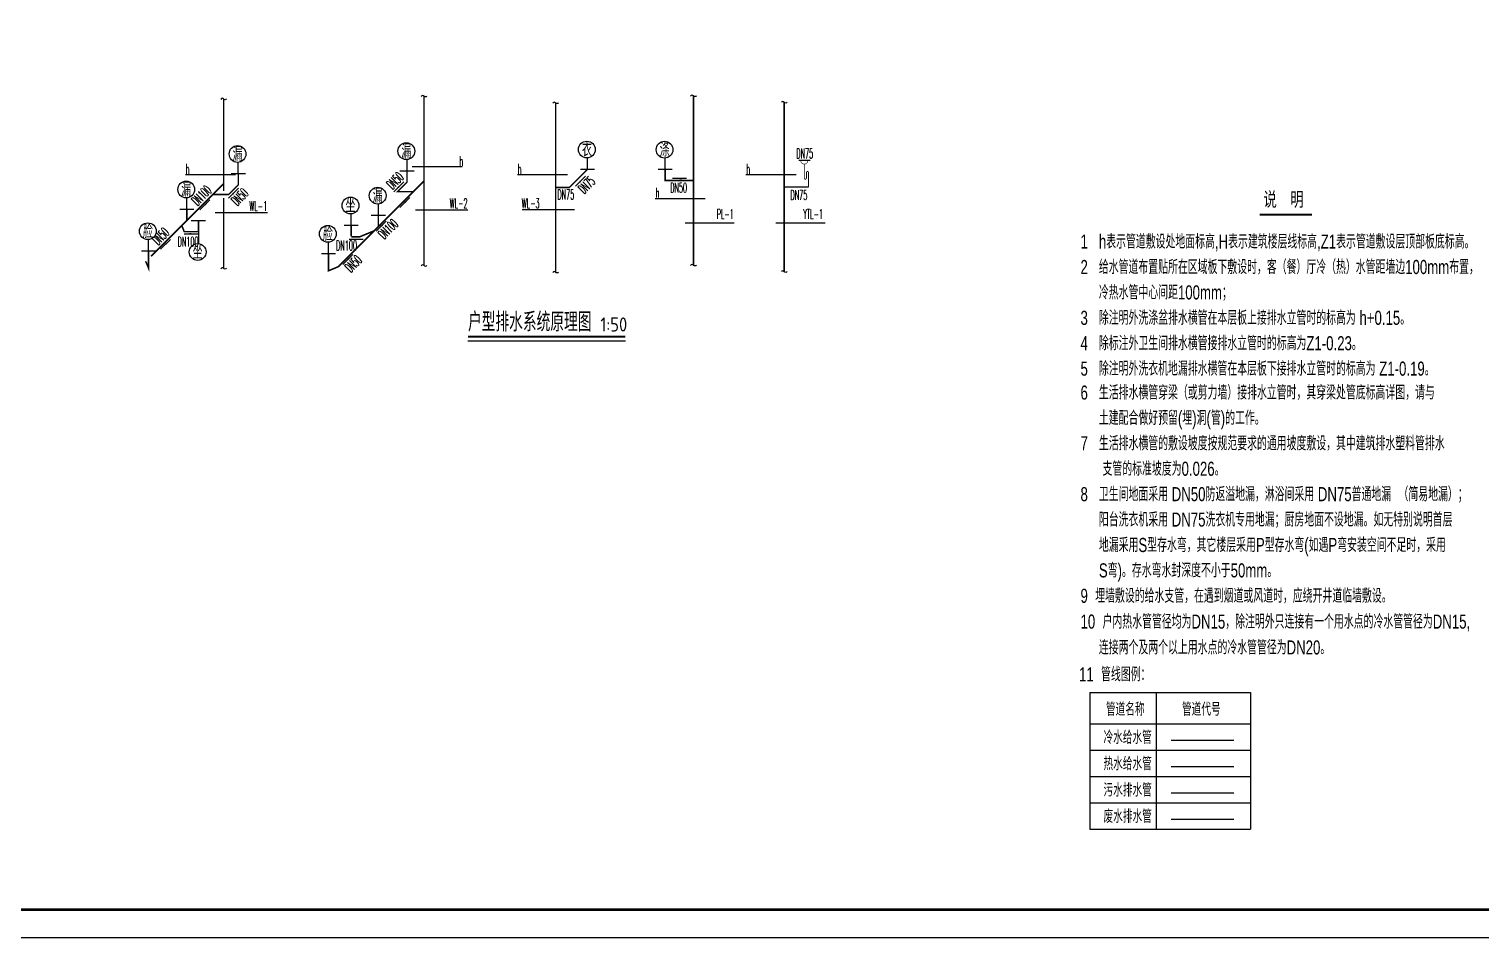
# Model space of a CAD drawing. Extents: x 27938 to 1042331, y -235042 to 1535213.
# Drawn here: x 761140 to 786856, y 124031 to 140131 of the extents above; entities that cross this region are included whole.
import ezdxf
from ezdxf.enums import TextEntityAlignment as Align

# ---------------------------------------------------------------- set-up
doc = ezdxf.new("R2010")
doc.units = 0
doc.header["$LTSCALE"] = 1000
doc.header["$MEASUREMENT"] = 0
doc.linetypes.add('CONTINOUS', pattern=[0])
doc.linetypes.add('W_P', pattern=[7, 6, -1])
for name, color, linetype in [('DIM_SYMB', 3, 'Continuous'), ('DIM_污水', 3, 'Continuous'), ('DIM_阳台', 132, 'Continuous'), ('EQUIP_污水', 7, 'Continuous'), ('EQUIP_阳台', 7, 'Continuous'), ('EQUIP_餐饮排水', 7, 'Continuous'), ('PIPE-废水', 31, 'F'), ('PIPE-污水', 2, 'W'), ('PIPE-热给水', 5, 'RJ1'), ('PIPE-给水', 3, 'J1'), ('PIPE-阳台', 132, 'YT'), ('PIPE-餐饮排水', 41, 'P'), ('S-公用说明', 7, 'Continuous'), ('TWT_IDEN', 3, 'Continuous'), ('VPIPE-污水', 2, 'W'), ('VPIPE-阳台', 132, 'YT'), ('WP_P', 2, 'W_P'), ('图框', 140, 'Continuous')]:
    doc.layers.add(name, color=color, linetype=linetype)
doc.layers.add('yichutu', color=7, linetype='Continuous', true_color=0xffffff, plot=False)
doc.styles.add('_TWT_SERIAL', font='simplex.shx', dxfattribs={"width": 0.6, "oblique": 10, "height": 3, "bigfont": 'aadri.shx'})
doc.styles.add('HT', font='simhei.ttf')
doc.styles.add('HZ', font='txt', dxfattribs={"bigfont": 'hztxt'})
doc.styles.get("Standard").update_dxf_attribs({"font": 'gbenor.shx', "bigfont": 'gbcbig.shx'})
doc.styles.add('TG_LINETYPE', font='SIMPLEX', dxfattribs={"width": 0.8, "height": 3, "bigfont": 'HZTXT'})
doc.styles.add('中西文等高字体', font='HZTXT_E.shx', dxfattribs={"width": 0.7, "height": 4, "bigfont": 'hztxt.shx'})
doc.linetypes.add('F', pattern='A,3,-0.2,["F",Standard,S=0.25,R=0,X=-0.1,Y=-0.115],-0.2', length=3.4)
doc.linetypes.add('J1', pattern='A,3,-0.2,["J1",Standard,S=0.25,R=0,X=-0.1,Y=-0.115],-0.35', length=3.55)
doc.linetypes.add('P', pattern='A,3,-0.2,["P",Standard,S=0.25,R=0,X=-0.1,Y=-0.115],-0.2', length=3.4)
doc.linetypes.add('RJ1', pattern='A,3,-0.2,["RJ1",Standard,S=0.25,R=0,X=-0.1,Y=-0.115],-0.5', length=3.7)
doc.linetypes.add('TG_F', pattern='A,2,-0.3,["F",TG_LINETYPE,S=0.1,R=0,X=-0.23,Y=-0.15],0', length=2.3)
doc.linetypes.add('TG_J', pattern='A,2,-0.22,["J",TG_LINETYPE,S=0.1,R=0,X=-0.18,Y=-0.15],0', length=2.22)
doc.linetypes.add('TG_RJ', pattern='A,2,-0.6,["RJ",TG_LINETYPE,S=0.1,R=0,X=-0.52,Y=-0.15],0', length=2.6)
doc.linetypes.add('TG_W', pattern='A,2,-0.3,["W",TG_LINETYPE,S=0.1,R=0,X=-0.23,Y=-0.15],0', length=2.3)
doc.linetypes.add('W', pattern='A,3,-0.2,["W",Standard,S=0.25,R=0,X=-0.1,Y=-0.115],-0.2', length=3.4)
doc.linetypes.add('YT', pattern='A,3,-0.2,["YT",Standard,S=0.25,R=0,X=-0.1,Y=-0.115],-0.35', length=3.55)

# ---------------------------------------------------------------- blocks, each defined once
blk = doc.blocks.new('坡度')
at = {"layer": 'WP_P', "color": 7, "linetype": 'CONTINOUS'}
blk.add_line((125, 0), (-125, 0), dxfattribs=at)
blk.add_lwpolyline([(125, 0, 0, 30, 0), (0, 0, 25, 25, 0)], format="xyseb", dxfattribs=at)
blk = doc.blocks.new('$TwtSys$00000132')
at = {"elevation": 0}
blk.add_lwpolyline([(7, -101, -0.575183), (0, 0, 0.604745), (-11, 101, 16.924828)], format="xyb", dxfattribs=at)
blk = doc.blocks.new('yct-841-594-84100-59399.9999999999-100-1000.0')
at = {"layer": 'yichutu', "color": 7, "true_color": 0xffffff}
blk.add_lwpolyline([(0, 0), (0, 59400), (84100, 59400), (84100, 0)], close=True, dxfattribs=at)
blk = doc.blocks.new('$ATTACHMENT$00000196')
blk.add_line((53, 944), (-347, 944))
for points, const_width in [([(-25, 944, -1.067664), (-275, 944)], 20), ([(0, 0), (0, 512, 1), (-75, 512), (-75, 312, -1), (-150, 312), (-150, 810)], 30)]:
    blk.add_lwpolyline(points, format="xyb", dxfattribs=dict(const_width=const_width))
at = {"style": 'HZ', "flags": 1}
for tag in ['WHAT', 'SPEC', 'UNIT']:
    blk.add_attdef(tag, (-150, 810), '', height=0.001, dxfattribs=at)

msp = doc.modelspace()

# ---------------------------------------------------------------- hatches: boundary and pattern name
at = {"layer": 'PIPE-污水'}
for points in [[(767834.7, 137419.5), (767844.4, 137409.7), (767848.4, 137413.8)], [(767834.7, 137419.5), (767848.4, 137419.5), (767848.4, 137413.8)], [(764676.5, 137200.5), (764686.3, 137190.8), (764682.2, 137186.8)], [(764676.5, 137200.5), (764676.5, 137186.8), (764682.2, 137186.8)], [(767665, 137249.8), (767655.3, 137259.5), (767631.8, 137236)], [(767665, 137249.8), (767665, 137236), (767631.8, 137236)], [(770707.5, 137322.8), (770707.5, 137309.1), (770713.2, 137309.1)], [(770707.5, 137322.8), (770717.2, 137313.1), (770713.2, 137309.1)], [(763936.3, 136740.3), (763950, 136740.3), (763950, 136734.7)], [(763888.8, 136542.8), (763876.1, 136537.5), (763879.6, 136529)], [(763888.8, 136542.8), (763888.8, 136529), (763879.6, 136529)], [(766995.8, 136450.6), (767001.1, 136437.9), (766998.6, 136436.9)], [(766995.8, 136450.6), (766995.8, 136436.9), (766998.6, 136436.9)], [(763208.6, 136012.6), (763198.8, 136022.4), (763192.3, 136015.9)], [(763208.6, 136012.6), (763195.9, 136007.4), (763192.3, 136015.9)], [(763257, 135895.7), (763244.3, 135890.4), (763270.8, 135826.5)], [(763257, 135895.7), (763270.8, 135895.7), (763270.8, 135826.5)], [(766444.9, 135849.7), (766450.2, 135837), (766431.2, 135829.1)], [(766444.9, 135849.7), (766431.2, 135849.7), (766431.2, 135829.1)], [(766615.8, 135920.5), (766625.5, 135910.7), (766623.6, 135908.8)], [(766615.8, 135920.5), (766621, 135907.8), (766623.6, 135908.8)]]:
    msp.add_hatch(color=256, dxfattribs=at).paths.add_polyline_path(points)
at = {"layer": 'PIPE-餐饮排水'}
for points in [[(772408.9, 137446.8), (772408.9, 137433.1), (772395.2, 137433.1)], [(772408.9, 137446.8), (772395.2, 137446.8), (772395.2, 137433.1)], [(772408.9, 137446.8), (772408.9, 137433.1), (772395.2, 137433.1)], [(772408.9, 137446.8), (772395.2, 137446.8), (772395.2, 137433.1)]]:
    msp.add_hatch(color=256, dxfattribs=at).paths.add_polyline_path(points)

# ---------------------------------------------------------------- linework, layer by layer
at = {"layer": 'DIM_SYMB', "const_width": 35}
msp.add_lwpolyline([(768914.8, 134681.3), (771704.3, 134681.3)], dxfattribs=at)
at = {"layer": 'DIM_SYMB'}
msp.add_lwpolyline([(768914.8, 134611.3), (771704.3, 134611.3)], dxfattribs=at)
at = {"layer": 'DIM_污水'}
for p, q in [((764437.4, 136881.6), (765365.4, 136881.6)), ((767986, 136930.8), (768914.1, 136930.8)), ((770800.4, 136930.8), (769872.3, 136930.8)), ((772758.9, 136696.8, 0.2), (773631.3, 136696.8, 0.2)), ((774366.4, 136696.8, 0.2), (775238.9, 136696.8, 0.2))]:
    msp.add_line(p, q, dxfattribs=at)
at = {"layer": 'DIM_阳台', "color": 7}
for p, q in [((768814.4, 137690), (767927.2, 137690)), ((763909, 137552.8), (764796.2, 137552.8)), ((769789.1, 137552.8), (770676.3, 137552.8)), ((773838, 137552.8), (774725.3, 137552.8)), ((772230.5, 137131), (773117.7, 137131))]:
    msp.add_line(p, q, dxfattribs=at)
at = {"layer": 'PIPE-废水', "linetype": 'TG_F', "ltscale": 0.25, "const_width": 25}
msp.add_lwpolyline([(781368.5, 126134.6), (782485, 126134.6)], dxfattribs=at)
at = {"layer": 'PIPE-污水', "ltscale": 0.5, "const_width": 27.5}
for points in [[(764846.2, 137370.2), (764846.2, 137570.2)], [(767834.7, 137419.5), (767834.7, 137619.5)], [(771032.7, 137648.1), (770707.5, 137322.8)], [(764587.4, 137391.4), (764396.4, 137200.5)], [(764846.2, 137370.2), (764676.5, 137200.5)], [(767834.7, 137419.5), (767665, 137249.8)], [(768136, 137440.7), (767945.1, 137249.8)], [(770467.5, 137322.8), (770707.5, 137322.8)], [(764396.4, 137200.5), (763936.3, 136740.3)], [(764676.5, 137200.5), (764396.4, 137200.5)], [(767945.1, 137249.8), (767327.2, 136631.8)], [(767665, 137249.8), (767945.1, 137249.8)], [(763936.3, 136740.3), (763936.3, 136940.3)], [(767327.2, 136631.8), (767327.2, 136831.8)], [(763844.9, 136648.9), (763302.1, 136106.2)], [(763936.3, 136740.3), (763844.9, 136648.9)], [(763888.8, 136542.8), (763844.9, 136648.9)], [(764138.8, 136542.8), (763888.8, 136542.8)], [(764138.8, 136542.8), (764138.8, 136742.8)], [(767252.1, 136556.8), (766615.8, 135920.5)], [(766845.8, 136456.9), (766845.8, 136656.9)], [(766995.8, 136450.6), (767252.1, 136556.8)], [(767327.2, 136631.8), (767252.1, 136556.8)], [(766845.8, 136450.6), (766995.8, 136450.6)], [(763257, 135895.7), (763257, 136202)], [(766444.9, 135849.7), (766444.9, 136156)], [(763211.9, 136016), (763208.6, 136012.6)], [(763257, 135895.7), (763208.6, 136012.6)], [(766444.9, 135849.7), (766615.8, 135920.5)]]:
    msp.add_lwpolyline(points, dxfattribs=at)
at = {"layer": 'PIPE-污水', "linetype": 'TG_W', "ltscale": 0.7, "const_width": 25}
msp.add_lwpolyline([(781368.5, 126600.5), (782485, 126600.5)], dxfattribs=at)
at = {"layer": 'PIPE-热给水', "linetype": 'TG_RJ', "ltscale": 0.25, "const_width": 25}
msp.add_lwpolyline([(781368.5, 127066.5), (782485, 127066.5)], dxfattribs=at)
at = {"layer": 'PIPE-给水', "linetype": 'TG_J', "ltscale": 0.7, "const_width": 25}
msp.add_lwpolyline([(781368.5, 127532.5), (782485, 127532.5)], dxfattribs=at)
at = {"layer": 'PIPE-阳台', "ltscale": 0.5, "const_width": 27.5}
msp.add_lwpolyline([(774516.4, 137333.2), (774946.4, 137333.2)], dxfattribs=at)
at = {"layer": 'PIPE-餐饮排水', "ltscale": 0.5, "const_width": 27.5}
for points in [[(772908.9, 137446.8), (772908.9, 138946.8)], [(772408.9, 137446.8), (772408.9, 137646.8)], [(772408.9, 137446.8), (772908.9, 137446.8)], [(772908.9, 135946.8), (772908.9, 137446.8)]]:
    msp.add_lwpolyline(points, dxfattribs=at)
at = {"layer": 'S-公用说明'}
for p, q in [((779931.2, 128380), (782776, 128380)), ((779931.2, 128380), (779931.2, 125957.9)), ((781105.8, 128380), (781105.8, 125957.9)), ((782776, 128380), (782776, 125957.9)), ((779931.2, 127821.8), (782776, 127821.8)), ((779931.2, 127355.8), (782776, 127355.8)), ((779931.2, 126889.9), (782776, 126889.9)), ((779931.2, 126423.9), (782776, 126423.9)), ((779931.2, 125957.9), (782776, 125957.9))]:
    msp.add_line(p, q, dxfattribs=at)
at = {"layer": 'S-公用说明', "const_width": 35}
msp.add_lwpolyline([(782934.1, 136841.3), (783865.2, 136841.3)], dxfattribs=at)
at = {"layer": 'S-公用说明'}
for centre in [(767822.3, 137967.4, 0.2), (771020.3, 137996.1, 0.2), (772396.5, 137994.8, 0.2), (764833.8, 137918.2, 0.2), (763923.9, 137288.3, 0.2), (767314.8, 137179.8, 0.2), (766833.4, 137004.9, 0.2), (763244.6, 136550, 0.2), (766432.5, 136504, 0.2), (764126.4, 136182.2, 0.2)]:
    msp.add_circle(centre, 148.5, dxfattribs=at)
at = {"layer": 'TWT_IDEN'}
for p, q in [((771032.7, 137648.1, 0.2), (771032.7, 137848.1, 0.2)), ((772408.9, 137646.8, 0.2), (772408.9, 137846.8, 0.2)), ((764846.2, 137570.2, 0.2), (764846.2, 137770.2, 0.2)), ((767709.7, 137619.5, 0.2), (767959.7, 137619.5, 0.2)), ((767834.7, 137619.5, 0.2), (767834.7, 137819.5, 0.2)), ((770907.7, 137648.1, 0.2), (771157.7, 137648.1, 0.2)), ((772283.9, 137646.8, 0.2), (772533.9, 137646.8, 0.2)), ((764721.2, 137570.2, 0.2), (764971.2, 137570.2, 0.2)), ((763936.3, 136940.3, 0.2), (763936.3, 137140.3, 0.2)), ((763811.3, 136940.3, 0.2), (764061.3, 136940.3, 0.2)), ((766845.8, 136656.9, 0.2), (766845.8, 136856.9, 0.2)), ((767202.2, 136831.8, 0.2), (767452.2, 136831.8, 0.2)), ((767327.2, 136831.8, 0.2), (767327.2, 137031.8, 0.2)), ((764013.8, 136742.8, 0.2), (764263.8, 136742.8, 0.2)), ((764138.8, 136742.8, 0.2), (764138.8, 136330.2, 0.2)), ((766720.8, 136656.9, 0.2), (766970.8, 136656.9, 0.2)), ((763257, 136202, 0.2), (763257, 136402, 0.2)), ((766444.9, 136156, 0.2), (766444.9, 136356, 0.2)), ((763132, 136202, 0.2), (763382, 136202, 0.2)), ((766319.9, 136156, 0.2), (766569.9, 136156, 0.2))]:
    msp.add_line(p, q, dxfattribs=at)
at = {"layer": 'VPIPE-污水', "ltscale": 0.5, "const_width": 27.5}
for points in [[(764587.4, 137391.4), (764587.4, 138891.4)], [(768136, 137440.7), (768136, 138940.7)], [(770467.5, 137322.8), (770467.5, 138822.8)], [(764587.4, 137264.3), (764587.4, 137391.4)], [(768136, 135940.7), (768136, 137440.7)], [(770467.5, 135822.8), (770467.5, 137322.8)], [(764587.4, 135891.4), (764587.4, 137136.8)]]:
    msp.add_lwpolyline(points, dxfattribs=at)
at = {"layer": 'VPIPE-阳台', "ltscale": 0.5, "const_width": 27.5}
for points in [[(774516.4, 137333.2), (774516.4, 138833.2)], [(774516.4, 135833.2), (774516.4, 137333.2)]]:
    msp.add_lwpolyline(points, dxfattribs=at)
at = {"layer": '图框'}
msp.add_lwpolyline([(757737.9, 153731.3), (799787.9, 153731.3), (799787.9, 124031.3), (757737.9, 124031.3)], close=True, dxfattribs=at)
msp.add_lwpolyline([(757737.9, 153731.3), (799787.9, 153731.3), (799787.9, 124031.3), (757737.9, 124031.3)], close=True, dxfattribs=at)
at = {"layer": '图框', "const_width": 50}
msp.add_lwpolyline([(799287.9, 124531.3), (799287.9, 153231.3), (758987.9, 153231.3), (758987.9, 124531.3)], close=True, dxfattribs=at)

# ---------------------------------------------------------------- block references
at = {"layer": 'EQUIP_污水', "xscale": 0.5, "yscale": 0.5, "zscale": 0.5, "rotation": 90}
for p in [(764587.4, 138891.4), (768136, 138940.7), (770467.5, 138822.8), (764587.4, 135891.4), (768136, 135940.7), (770467.5, 135822.8)]:
    msp.add_blockref('$TwtSys$00000132', p, dxfattribs=at)
at = {"layer": 'EQUIP_污水', "xscale": 0.5, "yscale": 0.5, "zscale": 0.5}
msp.add_blockref('$ATTACHMENT$00000196', (774946.4, 137333.2), dxfattribs=at)
at = {"layer": 'EQUIP_阳台', "xscale": 0.5, "yscale": 0.5, "zscale": 0.5, "rotation": 90}
for p in [(774516.4, 138833.2), (774516.4, 135833.2)]:
    msp.add_blockref('$TwtSys$00000132', p, dxfattribs=at)
at = {"layer": 'EQUIP_餐饮排水', "xscale": 0.5, "yscale": 0.5, "zscale": 0.5, "rotation": 90}
for p in [(772908.9, 138946.8), (772908.9, 135946.8)]:
    msp.add_blockref('$TwtSys$00000132', p, dxfattribs=at)
at = {"layer": 'WP_P', "rotation": 225.0000000000001}
msp.add_blockref('坡度', (767690.2, 137336.9), dxfattribs=at)
at = {"layer": 'WP_P', "xscale": -1}
for p, rotation in [((770907.2, 137434.4), 44.99999999999992), ((764255.3, 137015.2), 225), ((764763.7, 137225.7), 44.99999999999992), ((767797.3, 137057.7), 225), ((767377.6, 136638.1), 225), ((763557.9, 136317.8), 225), ((766788.5, 136048.9), 225)]:
    msp.add_blockref('坡度', p, dxfattribs=dict(at, rotation=rotation))
at = {"layer": 'WP_P'}
for p in [(772662.1, 137482.3), (766934.6, 136405.7)]:
    msp.add_blockref('坡度', p, dxfattribs=at)
at = {"layer": 'WP_P', "xscale": -1}
msp.add_blockref('坡度', (764011.8, 136504.5), dxfattribs=at)
at = {"layer": 'yichutu', "xscale": 0.5, "yscale": 0.5, "zscale": 0.5}
msp.add_blockref('yct-841-594-84100-59399.9999999999-100-1000.0', (757737.9, 124031.3), dxfattribs=at)

# ---------------------------------------------------------------- texts
at = {"layer": 'DIM_SYMB', "color": 7}
for s, height, p in [('户型排水系统原理图', 337.59, (768914.8, 134773.7)), ('1:50', 250, (771258.3, 134773.7))]:
    msp.add_text(s, height=height, dxfattribs=at).set_placement(p)
at = {"layer": 'DIM_污水', "color": 7, "style": '_TWT_SERIAL', "width": 0.48}
for s, p in [('DN75', (774729.6, 137839.6)), ('DN50', (772496.2, 137234.5)), ('WL-1', (765044.9, 136908.3)), ('WL-2', (768593.5, 136957.5)), ('WL-3', (769868.9, 136957.5)), ('DN75', (770498.2, 137112.7)), ('DN75', (774625.6, 137105.1)), ('PL-1', (773320.3, 136766.8, 0.2)), ('YTL-1', (774851.6, 136766.8, 0.2)), ('DN100', (763771.1, 136278.2)), ('DN100', (766577.4, 136210.5))]:
    msp.add_text(s, height=175, dxfattribs=at).set_placement(p)
for s, p in [('DN50', (767579.6, 137278.9)), ('DN100', (764126.2, 136991.4)), ('DN75', (770973, 137200.1)), ('DN50', (764829.5, 136991.4)), ('DN50', (763428.8, 136294)), ('DN100', (767431.1, 136396.3)), ('DN50', (766841.9, 135807.1))]:
    msp.add_text(s, height=175, rotation=45, dxfattribs=at).set_placement(p)
at = {"layer": 'DIM_阳台', "color": 7, "style": '_TWT_SERIAL', "width": 0.48}
for p in [(768763, 137704.3), (763916.3, 137567.1), (769796.4, 137567.1), (773845.4, 137567.1), (772237.9, 137145.3)]:
    msp.add_text('h', height=175, dxfattribs=at).set_placement(p)
at = {"layer": 'S-公用说明', "style": '中西文等高字体', "width": 0.7}
for s, p in [('漏', (767822.3, 137967.4, 0.2)), ('衣', (771020.3, 137996.1, 0.2)), ('涤', (772396.5, 137994.8, 0.2)), ('漏', (764833.8, 137918.2, 0.2)), ('漏', (763923.9, 137288.3, 0.2)), ('漏', (767314.8, 137179.8, 0.2)), ('坐', (766833.4, 137004.9, 0.2)), ('脸', (763244.6, 136550, 0.2)), ('脸', (766432.5, 136504, 0.2)), ('坐', (764126.4, 136182.2, 0.2))]:
    msp.add_text(s, height=250, dxfattribs=at).set_placement(p, align=Align.MIDDLE_CENTER)
at = {"layer": 'S-公用说明', "width": 0.7}
for s, height, style, p in [('说  明', 250, 'HT', (783001.6, 136991.3)), ('1   h表示管道敷设处地面标高,H表示建筑楼层线标高,Z1表示管道敷设层顶部板底标高。', 250, '中西文等高字体', (779763.8, 136241.2)), ('2   给水管道布置贴所在区域板下敷设时，客（餐）厅冷（热）水管距墙边100mm布置，', 250, '中西文等高字体', (779763.8, 135791.2)), ('     冷热水管中心间距100mm；', 250, '中西文等高字体', (779763.8, 135341.2)), ('3   除注明外洗涤盆排水横管在本层板上接排水立管时的标高为 h+0.15。', 250, '中西文等高字体', (779763.8, 134891.2)), ('4   除标注外卫生间排水横管接排水立管时的标高为Z1-0.23。', 250, '中西文等高字体', (779763.8, 134441.2)), ('5   除注明外洗衣机地漏排水横管在本层板下接排水立管时的标高为 Z1-0.19。', 250, '中西文等高字体', (779763.8, 133991.2)), ('6   生活排水横管穿梁（或剪力墙）接排水立管时，其穿梁处管底标高详图，请与', 250, '中西文等高字体', (779763.8, 133567.6)), ('     土建配合做好预留(埋)洞(管)的工作。', 250, '中西文等高字体', (779763.8, 133117.6)), ('7   生活排水横管的敷设坡度按规范要求的通用坡度敷设，其中建筑排水塑料管排水', 250, '中西文等高字体', (779763.8, 132667.6)), ('      支管的标准坡度为0.026。', 250, '中西文等高字体', (779763.8, 132217.6)), ('8   卫生间地面采用 DN50防返溢地漏，淋浴间采用 DN75普通地漏  （简易地漏）；', 250, '中西文等高字体', (779763.8, 131767.6)), ('     阳台洗衣机采用 DN75洗衣机专用地漏；厨房地面不设地漏。如无特别说明首层', 250, '中西文等高字体', (779763.8, 131317.6)), ('     地漏采用S型存水弯，其它楼层采用P型存水弯(如遇P弯安装空间不足时，采用', 250, '中西文等高字体', (779763.8, 130867.6)), ('     S弯)。存水弯水封深度不小于50mm。', 250, '中西文等高字体', (779763.8, 130417.6)), ('9  埋墙敷设的给水支管，在遇到烟道或风道时，应绕开井道临墙敷设。', 250, '中西文等高字体', (779763.8, 129967.6)), ('10  户内热水管管径均为DN15，除注明外只连接有一个用水点的冷水管管径为DN15,', 250, '中西文等高字体', (779763.8, 129510.1)), ('     连接两个及两个以上用水点的冷水管管径为DN20。', 250, '中西文等高字体', (779763.8, 129052.6)), ('11  管线图例：', 250, '中西文等高字体', (779737.2, 128576)), ('管道名称', 232.99, '中西文等高字体', (780213.9, 127966)), ('管道代号', 232.99, '中西文等高字体', (781561, 127966)), ('冷水给水管', 232.99, '中西文等高字体', (780170.6, 127467.5)), ('热水给水管', 232.99, '中西文等高字体', (780170.6, 127001.6)), ('污水排水管', 232.99, '中西文等高字体', (780170.6, 126535.6)), ('废水排水管', 232.99, '中西文等高字体', (780170.6, 126069.6))]:
    msp.add_text(s, height=height, dxfattribs=dict(at, style=style)).set_placement(p)

doc.saveas('drawing.dxf')
